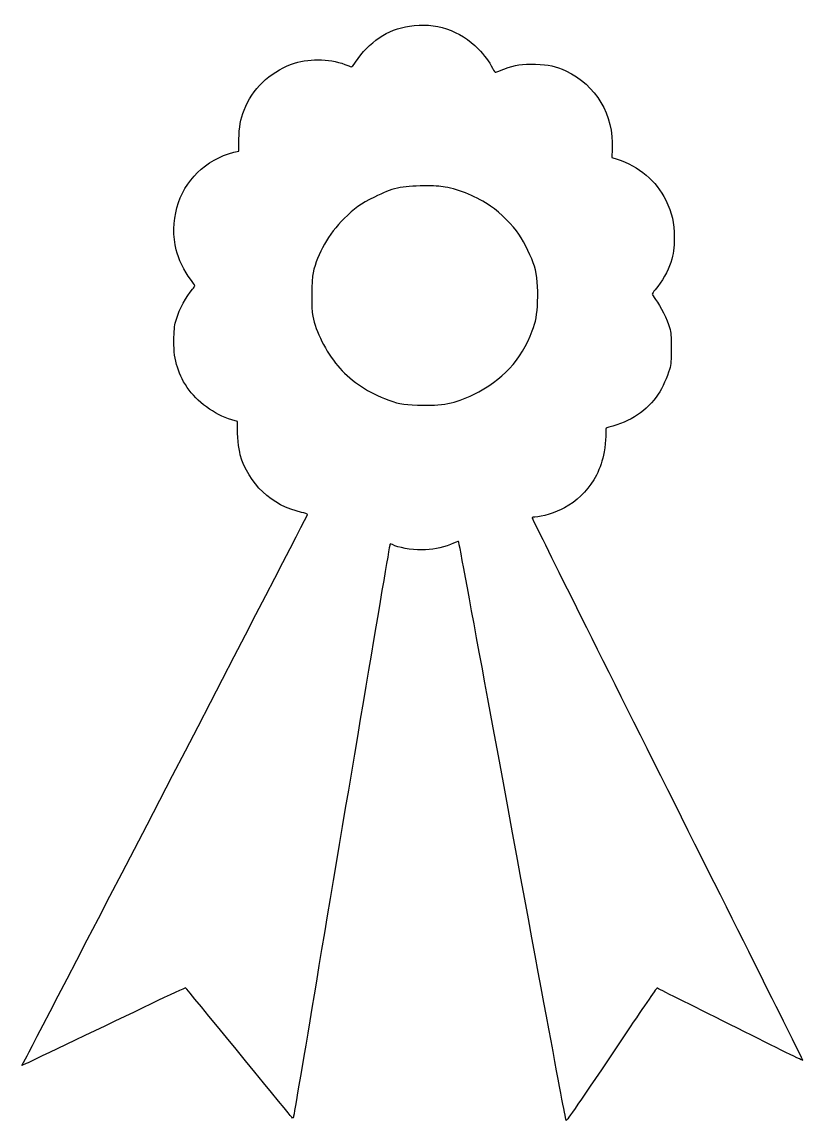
# Model space of a CAD drawing. Header units: centimetres. Extents: x -17.6 to 17.6, y -24.7 to 24.9.
import ezdxf

# ---------------------------------------------------------------- set-up
doc = ezdxf.new("R2010")
doc.units = ezdxf.units.CM
doc.header["$MEASUREMENT"] = 0
doc.layers.add('Layer 1', color=7, linetype='Continuous')

msp = doc.modelspace()

# ---------------------------------------------------------------- linework, layer by layer
at = {"layer": 'Layer 1'}
for points, knots in [([(-0.15875, 24.71208), (-1.15006, 24.55686), (-1.98261, 23.99594), (-2.58939, 23.07872), (-2.58939, 23.07872), (-2.68464, 22.93408), (-2.75167, 22.86353), (-2.78695, 22.87411), (-2.78695, 22.87411), (-2.81517, 22.88469), (-2.9457, 22.93055), (-3.0727, 22.97994), (-3.0727, 22.97994), (-3.81001, 23.25863), (-4.75192, 23.25863), (-5.4857, 22.98347), (-5.4857, 22.98347), (-6.48406, 22.606), (-7.25312, 21.86164), (-7.62001, 20.91619), (-7.62001, 20.91619), (-7.78229, 20.49638), (-7.84226, 20.14713), (-7.85284, 19.5968), (-7.85284, 19.5968), (-7.85284, 19.5968), (-7.8599, 19.06763), (-7.8599, 19.06763), (-7.8599, 19.06763), (-7.8599, 19.06763), (-8.08568, 19.01119), (-8.08568, 19.01119), (-8.08568, 19.01119), (-9.35568, 18.68311), (-10.31876, 17.74472), (-10.65037, 16.51), (-10.65037, 16.51), (-10.81618, 15.88911), (-10.83029, 15.20472), (-10.68918, 14.605), (-10.68918, 14.605), (-10.60099, 14.23106), (-10.2976, 13.61722), (-10.03654, 13.27503), (-10.03654, 13.27503), (-9.93071, 13.13392), (-9.84251, 13.00339), (-9.84251, 12.98575), (-9.84251, 12.98575), (-9.84251, 12.96458), (-9.88837, 12.89756), (-9.94129, 12.83406), (-9.94129, 12.83406), (-10.24115, 12.48834), (-10.53748, 11.94153), (-10.67507, 11.47587), (-10.67507, 11.47587), (-10.75268, 11.22187), (-10.77032, 11.07018), (-10.78796, 10.64331), (-10.78796, 10.64331), (-10.81618, 9.72962), (-10.64685, 9.08403), (-10.18824, 8.39612), (-10.18824, 8.39612), (-9.7508, 7.73995), (-8.98174, 7.17904), (-8.17388, 6.93209), (-8.17388, 6.93209), (-8.17388, 6.93209), (-7.91988, 6.85448), (-7.91988, 6.85448), (-7.91988, 6.85448), (-7.91988, 6.85448), (-7.92341, 6.64634), (-7.92341, 6.64634), (-7.92341, 6.64634), (-7.93047, 6.26534), (-7.86344, 5.61623), (-7.79288, 5.35517), (-7.79288, 5.35517), (-7.43305, 4.05342), (-6.3606, 3.04448), (-5.0271, 2.75167), (-5.0271, 2.75167), (-4.87188, 2.71992), (-4.74841, 2.67406), (-4.75193, 2.65289), (-4.75193, 2.65289), (-4.75899, 2.62114), (-16.7746, -20.57753), (-17.41312, -21.79108), (-17.41312, -21.79108), (-17.41312, -21.79108), (-17.64243, -22.225), (-17.64243, -22.225), (-17.64243, -22.225), (-17.64243, -22.225), (-17.45546, -22.14033), (-17.45546, -22.14033), (-17.45546, -22.14033), (-17.19793, -22.02391), (-13.67721, -20.34116), (-11.81807, -19.44511), (-11.81807, -19.44511), (-10.97493, -19.03942), (-10.2729, -18.71486), (-10.25879, -18.72192), (-10.25879, -18.72192), (-10.2341, -18.7325), (-5.7891, -24.16175), (-5.53862, -24.47925), (-5.53862, -24.47925), (-5.4222, -24.63094), (-5.41868, -24.63094), (-5.39045, -24.54981), (-5.39045, -24.54981), (-5.37634, -24.50395), (-4.91067, -21.7417), (-4.35681, -18.415), (-4.35681, -18.415), (-3.1362, -11.08428), (-1.06187, 1.23472), (-1.0407, 1.29822), (-1.0407, 1.29822), (-1.02659, 1.3335), (-1.00542, 1.3335), (-0.92781, 1.29469), (-0.92781, 1.29469), (-0.6597, 1.15711), (-0.09878, 1.05833), (0.39863, 1.05833), (0.39863, 1.05833), (0.85724, 1.05833), (1.27352, 1.13947), (1.69685, 1.30527), (1.69685, 1.30527), (1.89441, 1.38641), (2.06021, 1.44638), (2.06374, 1.43933), (2.06374, 1.43933), (2.0708, 1.43227), (2.66346, -1.76036), (3.3796, -5.66209), (3.3796, -5.66209), (6.03602, -20.06248), (6.88974, -24.67681), (6.91443, -24.70503), (6.91443, -24.70503), (6.93912, -24.73325), (7.45065, -23.98889), (9.50735, -20.92678), (9.50735, -20.92678), (10.31874, -19.72028), (10.99607, -18.7325), (11.01018, -18.7325), (11.01018, -18.7325), (11.02429, -18.7325), (12.50949, -19.46981), (14.30865, -20.37292), (14.30865, -20.37292), (16.10782, -21.27603), (17.58596, -22.00628), (17.59301, -21.99923), (17.59301, -21.99923), (17.60359, -21.98865), (14.85193, -16.48179), (11.4829, -9.75784), (11.4829, -9.75784), (8.11387, -3.0339), (5.36926, 2.48355), (5.37984, 2.50472), (5.37984, 2.50472), (5.39042, 2.52236), (5.44687, 2.54), (5.50331, 2.54), (5.50331, 2.54), (5.79964, 2.54), (6.46287, 2.74461), (6.84387, 2.95628), (6.84387, 2.95628), (7.36245, 3.2385), (7.84929, 3.70417), (8.15973, 4.2157), (8.15973, 4.2157), (8.32906, 4.49439), (8.47723, 4.8507), (8.56895, 5.19995), (8.56895, 5.19995), (8.65009, 5.51039), (8.7277, 6.20184), (8.70653, 6.42056), (8.70653, 6.42056), (8.69242, 6.56167), (8.69595, 6.5652), (8.83706, 6.59695), (8.83706, 6.59695), (9.82484, 6.84037), (10.56214, 7.33426), (11.07367, 8.08567), (11.07367, 8.08567), (11.25359, 8.35378), (11.48995, 8.88295), (11.57814, 9.2075), (11.57814, 9.2075), (11.6487, 9.46856), (11.65928, 9.59203), (11.65928, 10.16), (11.65928, 10.16), (11.65928, 10.7315), (11.6487, 10.84792), (11.57814, 11.09486), (11.57814, 11.09486), (11.47936, 11.44764), (11.16539, 12.08617), (10.95372, 12.36486), (10.95372, 12.36486), (10.86553, 12.48128), (10.79497, 12.59064), (10.79497, 12.60475), (10.79497, 12.60475), (10.79497, 12.62239), (10.85494, 12.71058), (10.92903, 12.80231), (10.92903, 12.80231), (11.25006, 13.19037), (11.50406, 13.63839), (11.63459, 14.04056), (11.63459, 14.04056), (11.76159, 14.43567), (11.79687, 14.67909), (11.79334, 15.15181), (11.79334, 15.15181), (11.79334, 15.83973), (11.69809, 16.25248), (11.40881, 16.8522), (11.40881, 16.8522), (10.98548, 17.71651), (10.19173, 18.38678), (9.22159, 18.69723), (9.22159, 18.69723), (9.22159, 18.69723), (8.97112, 18.77837), (8.97112, 18.77837), (8.97112, 18.77837), (8.97112, 18.77837), (8.98876, 19.1629), (8.98876, 19.1629), (8.98876, 19.1629), (9.05932, 20.70101), (8.26204, 22.04862), (6.90032, 22.68715), (6.90032, 22.68715), (6.44171, 22.89882), (6.12421, 22.9729), (5.53507, 22.99054), (5.53507, 22.99054), (4.93182, 23.01171), (4.61432, 22.96232), (4.10985, 22.76829), (4.10985, 22.76829), (3.93699, 22.69773), (3.76766, 22.63776), (3.73943, 22.62718), (3.73943, 22.62718), (3.70062, 22.61307), (3.65476, 22.66951), (3.58421, 22.81415), (3.58421, 22.81415), (3.44663, 23.09637), (3.22085, 23.40682), (2.95627, 23.67493), (2.95627, 23.67493), (2.12371, 24.5216), (1.00188, 24.89554), (-0.15876, 24.7121), (-0.15876, 24.7121), (-0.15876, 24.7121), (-0.15875, 24.71208), (-0.15875, 24.71208)], [0, 0, 0, 0, 0.01408451, 0.01408451, 0.01408451, 0.01408451, 0.02816901, 0.02816901, 0.02816901, 0.02816901, 0.04225352, 0.04225352, 0.04225352, 0.04225352, 0.05633803, 0.05633803, 0.05633803, 0.05633803, 0.07042254, 0.07042254, 0.07042254, 0.07042254, 0.08450704, 0.08450704, 0.08450704, 0.08450704, 0.09859155, 0.09859155, 0.09859155, 0.09859155, 0.11267606, 0.11267606, 0.11267606, 0.11267606, 0.12676056, 0.12676056, 0.12676056, 0.12676056, 0.14084507, 0.14084507, 0.14084507, 0.14084507, 0.15492958, 0.15492958, 0.15492958, 0.15492958, 0.16901408, 0.16901408, 0.16901408, 0.16901408, 0.18309859, 0.18309859, 0.18309859, 0.18309859, 0.1971831, 0.1971831, 0.1971831, 0.1971831, 0.21126761, 0.21126761, 0.21126761, 0.21126761, 0.22535211, 0.22535211, 0.22535211, 0.22535211, 0.23943662, 0.23943662, 0.23943662, 0.23943662, 0.25352113, 0.25352113, 0.25352113, 0.25352113, 0.26760563, 0.26760563, 0.26760563, 0.26760563, 0.28169014, 0.28169014, 0.28169014, 0.28169014, 0.29577465, 0.29577465, 0.29577465, 0.29577465, 0.30985915, 0.30985915, 0.30985915, 0.30985915, 0.32394366, 0.32394366, 0.32394366, 0.32394366, 0.33802817, 0.33802817, 0.33802817, 0.33802817, 0.35211268, 0.35211268, 0.35211268, 0.35211268, 0.36619718, 0.36619718, 0.36619718, 0.36619718, 0.38028169, 0.38028169, 0.38028169, 0.38028169, 0.3943662, 0.3943662, 0.3943662, 0.3943662, 0.4084507, 0.4084507, 0.4084507, 0.4084507, 0.42253521, 0.42253521, 0.42253521, 0.42253521, 0.43661972, 0.43661972, 0.43661972, 0.43661972, 0.45070423, 0.45070423, 0.45070423, 0.45070423, 0.46478873, 0.46478873, 0.46478873, 0.46478873, 0.47887324, 0.47887324, 0.47887324, 0.47887324, 0.49295775, 0.49295775, 0.49295775, 0.49295775, 0.50704225, 0.50704225, 0.50704225, 0.50704225, 0.52112676, 0.52112676, 0.52112676, 0.52112676, 0.53521127, 0.53521127, 0.53521127, 0.53521127, 0.54929577, 0.54929577, 0.54929577, 0.54929577, 0.56338028, 0.56338028, 0.56338028, 0.56338028, 0.57746479, 0.57746479, 0.57746479, 0.57746479, 0.5915493, 0.5915493, 0.5915493, 0.5915493, 0.6056338, 0.6056338, 0.6056338, 0.6056338, 0.61971831, 0.61971831, 0.61971831, 0.61971831, 0.63380282, 0.63380282, 0.63380282, 0.63380282, 0.64788732, 0.64788732, 0.64788732, 0.64788732, 0.66197183, 0.66197183, 0.66197183, 0.66197183, 0.67605634, 0.67605634, 0.67605634, 0.67605634, 0.69014085, 0.69014085, 0.69014085, 0.69014085, 0.70422535, 0.70422535, 0.70422535, 0.70422535, 0.71830986, 0.71830986, 0.71830986, 0.71830986, 0.73239437, 0.73239437, 0.73239437, 0.73239437, 0.74647887, 0.74647887, 0.74647887, 0.74647887, 0.76056338, 0.76056338, 0.76056338, 0.76056338, 0.77464789, 0.77464789, 0.77464789, 0.77464789, 0.78873239, 0.78873239, 0.78873239, 0.78873239, 0.8028169, 0.8028169, 0.8028169, 0.8028169, 0.81690141, 0.81690141, 0.81690141, 0.81690141, 0.83098592, 0.83098592, 0.83098592, 0.83098592, 0.84507042, 0.84507042, 0.84507042, 0.84507042, 0.85915493, 0.85915493, 0.85915493, 0.85915493, 0.87323944, 0.87323944, 0.87323944, 0.87323944, 0.88732394, 0.88732394, 0.88732394, 0.88732394, 0.90140845, 0.90140845, 0.90140845, 0.90140845, 0.91549296, 0.91549296, 0.91549296, 0.91549296, 0.92957746, 0.92957746, 0.92957746, 0.92957746, 0.94366197, 0.94366197, 0.94366197, 0.94366197, 0.95774648, 0.95774648, 0.95774648, 0.95774648, 0.97183099, 0.97183099, 0.97183099, 0.97183099, 1, 1, 1, 1]), ([(1.44992, 17.44133), (2.0955, 17.32844), (2.92806, 16.97919), (3.49956, 16.58408), (3.49956, 16.58408), (3.9617, 16.25952), (4.51556, 15.71272), (4.78014, 15.31408), (4.78014, 15.31408), (5.05531, 14.8978), (5.36575, 14.25927), (5.4857, 13.86769), (5.4857, 13.86769), (5.60564, 13.45847), (5.65856, 12.89755), (5.62681, 12.27666), (5.62681, 12.27666), (5.59859, 11.65577), (5.54567, 11.37002), (5.38692, 10.95022), (5.38692, 10.95022), (4.87539, 9.61672), (4.04284, 8.71714), (2.73403, 8.07861), (2.73403, 8.07861), (1.87325, 7.65528), (1.35467, 7.5565), (0.21167, 7.5953), (0.21167, 7.5953), (-0.47625, 7.61647), (-0.72672, 7.66586), (-1.28058, 7.88811), (-1.28058, 7.88811), (-2.12725, 8.22678), (-2.88219, 8.75594), (-3.39372, 9.3733), (-3.39372, 9.3733), (-3.92641, 10.01183), (-4.38503, 10.92552), (-4.51908, 11.60638), (-4.51908, 11.60638), (-4.58611, 11.9521), (-4.57552, 13.2468), (-4.50497, 13.57488), (-4.50497, 13.57488), (-4.31094, 14.43213), (-3.80294, 15.32113), (-3.10797, 16.0161), (-3.10797, 16.0161), (-2.64936, 16.47471), (-2.36714, 16.67579), (-1.73919, 16.98977), (-1.73919, 16.98977), (-0.94191, 17.39546), (-0.52211, 17.48719), (0.51506, 17.49424), (0.51506, 17.49424), (0.92428, 17.49777), (1.22414, 17.48013), (1.44992, 17.44132), (1.44992, 17.44132), (1.44992, 17.44132), (1.44992, 17.44133), (1.44992, 17.44133)], [0, 0, 0, 0, 0.05882353, 0.05882353, 0.05882353, 0.05882353, 0.11764706, 0.11764706, 0.11764706, 0.11764706, 0.17647059, 0.17647059, 0.17647059, 0.17647059, 0.23529412, 0.23529412, 0.23529412, 0.23529412, 0.29411765, 0.29411765, 0.29411765, 0.29411765, 0.35294118, 0.35294118, 0.35294118, 0.35294118, 0.41176471, 0.41176471, 0.41176471, 0.41176471, 0.47058824, 0.47058824, 0.47058824, 0.47058824, 0.52941176, 0.52941176, 0.52941176, 0.52941176, 0.58823529, 0.58823529, 0.58823529, 0.58823529, 0.64705882, 0.64705882, 0.64705882, 0.64705882, 0.70588235, 0.70588235, 0.70588235, 0.70588235, 0.76470588, 0.76470588, 0.76470588, 0.76470588, 0.82352941, 0.82352941, 0.82352941, 0.82352941, 0.88235294, 0.88235294, 0.88235294, 0.88235294, 1, 1, 1, 1])]:
    msp.add_open_spline(points, degree=3, knots=knots, dxfattribs=at)

doc.saveas('drawing.dxf')
